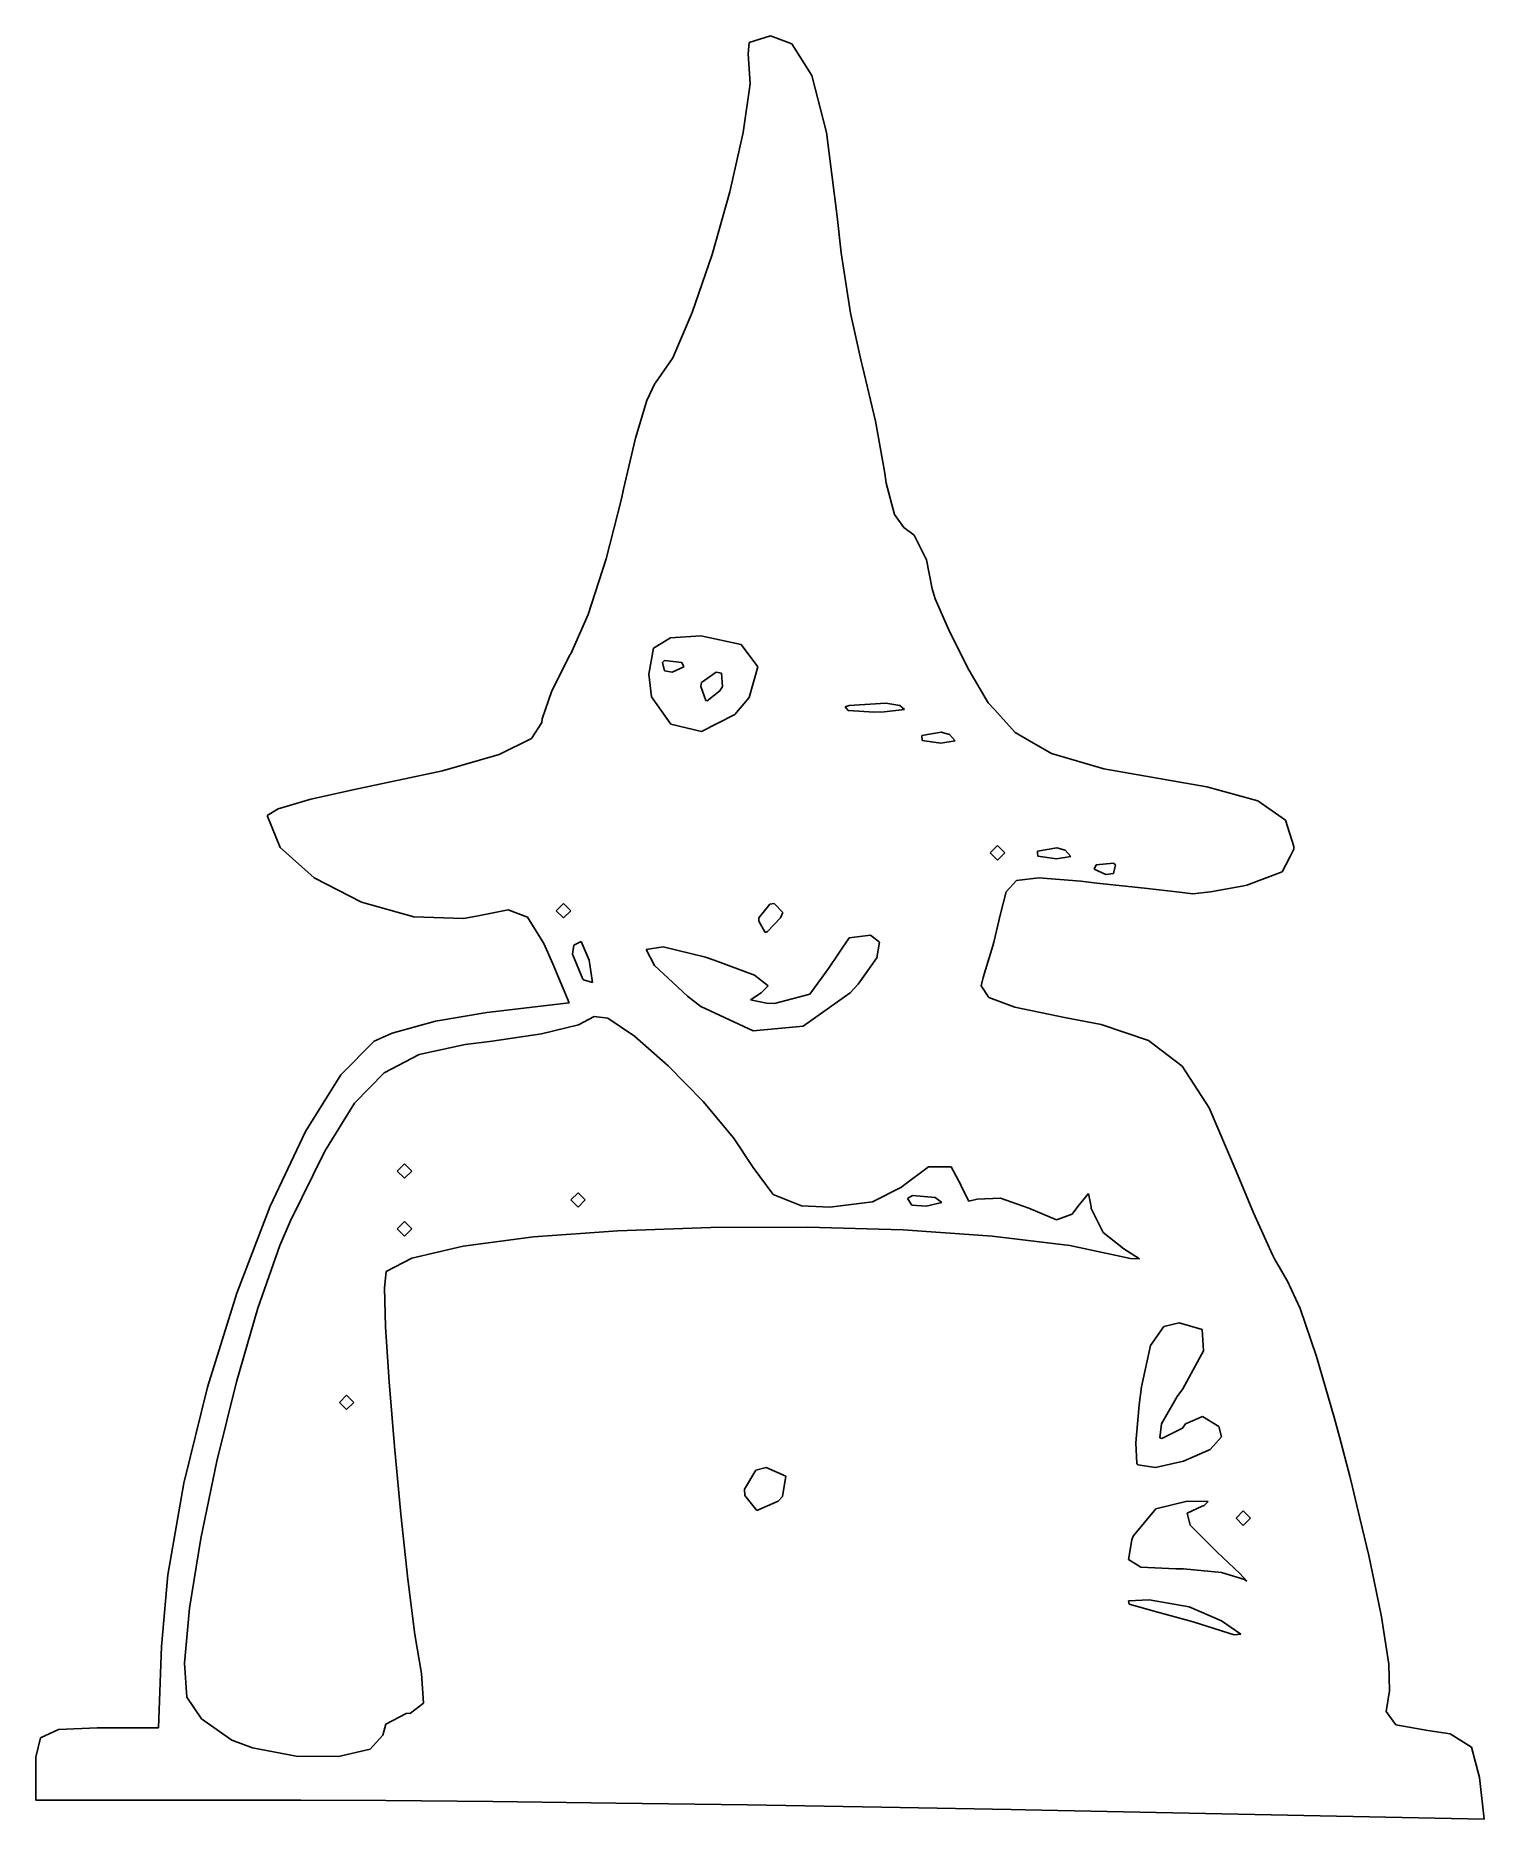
# Model space of a CAD drawing. Extents: x 87 to 114.2, y -103.1 to -96.6.
# Drawn here: x 87 to 91.007, y -102.533 to -97.6 of the extents above.
import ezdxf

# ---------------------------------------------------------------- set-up
doc = ezdxf.new("R2010")
doc.units = 0
doc.layers.add('BLACK', color=7, linetype='CONTINUOUS')

msp = doc.modelspace()

# ---------------------------------------------------------------- linework, layer by layer
at = {"layer": 'BLACK', "linetype": 'CONTINUOUS'}
for p, q in [((88.9709, -97.6506), (88.9736, -97.6193)), ((88.9736, -97.6193), (89.0326, -97.6)), ((89.0326, -97.6), (89.0915, -97.6227)), ((89.0915, -97.6227), (89.1464, -97.7102)), ((88.9758, -97.7332), (88.9709, -97.6506)), ((89.1464, -97.7102), (89.1875, -97.8678)), ((88.9566, -97.8677), (88.9758, -97.7332)), ((88.9195, -98.0322), (88.9566, -97.8677)), ((89.1875, -97.8678), (89.2164, -98.1)), ((88.8706, -98.2054), (88.9195, -98.0322)), ((89.2164, -98.1), (89.2274, -98.201)), ((88.816, -98.3655), (88.8706, -98.2054)), ((89.2274, -98.201), (89.2533, -98.3673)), ((88.7619, -98.4909), (88.816, -98.3655)), ((89.2533, -98.3673), (89.2827, -98.5)), ((88.7143, -98.5601), (88.7619, -98.4909)), ((89.2827, -98.5), (89.2869, -98.5154)), ((88.7123, -98.5616), (88.7143, -98.5601)), ((89.2869, -98.5154), (89.3227, -98.6666)), ((88.6593, -98.7132), (88.6903, -98.6086)), ((88.6903, -98.6086), (88.7123, -98.5616)), ((89.3227, -98.6666), (89.3483, -98.81)), ((88.6255, -98.8544), (88.6593, -98.7132)), ((88.6199, -98.8806), (88.6255, -98.8544)), ((89.3483, -98.81), (89.3525, -98.8372)), ((89.3525, -98.8372), (89.3755, -98.9247)), ((88.578, -99.0471), (88.6199, -98.8806)), ((89.3755, -98.9247), (89.4015, -98.96)), ((89.4015, -98.96), (89.4298, -98.981)), ((89.4298, -98.981), (89.4638, -99.0496)), ((88.5278, -99.2009), (88.578, -99.0471)), ((89.4638, -99.0496), (89.4792, -99.1302)), ((89.4792, -99.1302), (89.4875, -99.1578)), ((88.4798, -99.3093), (88.5278, -99.2009)), ((89.4875, -99.1578), (89.5244, -99.2413)), ((89.5244, -99.2413), (89.5763, -99.3452)), ((88.7087, -99.2943), (88.696, -99.3663)), ((88.7557, -99.265), (88.7087, -99.2943)), ((88.8395, -99.26), (88.7557, -99.265)), ((88.951, -99.2836), (88.8395, -99.26)), ((88.9976, -99.3452), (88.951, -99.2836)), ((88.4273, -99.4117), (88.4787, -99.3112)), ((88.4787, -99.3112), (88.4798, -99.3093)), ((88.7333, -99.3333), (88.7392, -99.3285)), ((88.7388, -99.3571), (88.7333, -99.3333)), ((88.7392, -99.3285), (88.7867, -99.3333)), ((88.7929, -99.3454), (88.76, -99.36)), ((88.7867, -99.3333), (88.7929, -99.3454)), ((88.9731, -99.4308), (88.9976, -99.3452)), ((89.5763, -99.3452), (89.5807, -99.3541)), ((88.696, -99.3663), (88.7034, -99.4283)), ((88.76, -99.36), (88.7388, -99.3571)), ((88.84, -99.4), (88.8416, -99.389)), ((88.8416, -99.389), (88.8824, -99.36)), ((88.8824, -99.36), (88.8968, -99.3631)), ((88.8968, -99.3631), (88.9, -99.4)), ((89.5807, -99.3541), (89.6341, -99.4447)), ((88.4009, -99.4893), (88.4273, -99.4117)), ((88.7034, -99.4283), (88.7569, -99.504)), ((88.8536, -99.439), (88.84, -99.4)), ((88.8576, -99.44), (88.8536, -99.439)), ((88.8918, -99.412), (88.8576, -99.44)), ((88.9, -99.4), (88.8918, -99.412)), ((88.9336, -99.4773), (88.9731, -99.4308)), ((89.3514, -99.4462), (89.25, -99.4524)), ((89.39, -99.4524), (89.3514, -99.4462)), ((89.6341, -99.4447), (89.6516, -99.464)), ((88.4, -99.4992), (88.4009, -99.4893)), ((88.8417, -99.5241), (88.9336, -99.4773)), ((89.25, -99.4524), (89.2387, -99.4562)), ((89.2387, -99.4562), (89.2472, -99.4665)), ((89.2472, -99.4665), (89.32, -99.4707)), ((89.32, -99.4707), (89.3471, -99.4703)), ((89.3471, -99.4703), (89.4025, -99.464)), ((89.4025, -99.464), (89.39, -99.4524)), ((89.6516, -99.464), (89.7089, -99.5274)), ((88.2819, -99.5883), (88.3715, -99.5442)), ((88.3715, -99.5442), (88.4, -99.4992)), ((88.7569, -99.504), (88.8417, -99.5241)), ((89.5044, -99.5263), (89.4508, -99.5358)), ((89.4508, -99.5358), (89.4515, -99.5495)), ((89.5275, -99.5327), (89.5044, -99.5263)), ((89.5427, -99.5504), (89.5275, -99.5327)), ((89.7089, -99.5274), (89.7491, -99.5504)), ((88.1249, -99.6335), (88.2819, -99.5883)), ((89.4515, -99.5495), (89.5033, -99.5568)), ((89.5033, -99.5568), (89.5427, -99.5504)), ((89.7491, -99.5504), (89.8095, -99.5851)), ((89.8095, -99.5851), (89.9538, -99.6273)), ((87.8944, -99.6822), (88.1249, -99.6335)), ((89.9538, -99.6273), (90.16, -99.6637)), ((87.7612, -99.7112), (87.89, -99.6831)), ((87.89, -99.6831), (87.8944, -99.6822)), ((90.16, -99.6637), (90.2392, -99.6772)), ((90.2392, -99.6772), (90.3802, -99.7164)), ((87.64, -99.7563), (87.671, -99.738)), ((87.671, -99.738), (87.7612, -99.7112)), ((90.3802, -99.7164), (90.4569, -99.7694)), ((87.6763, -99.8453), (87.64, -99.7563)), ((90.4569, -99.7694), (90.48, -99.8424)), ((89.66, -99.84), (89.64, -99.86)), ((89.68, -99.86), (89.66, -99.84)), ((90.48, -99.8424), (90.4798, -99.8503)), ((87.7706, -99.9288), (87.6763, -99.8453)), ((89.64, -99.86), (89.66, -99.88)), ((89.66, -99.88), (89.68, -99.86)), ((89.8244, -99.8463), (89.7708, -99.8558)), ((89.7708, -99.8558), (89.771, -99.86)), ((89.771, -99.86), (89.7715, -99.8695)), ((89.7715, -99.8695), (89.8233, -99.8768)), ((89.8233, -99.8768), (89.8627, -99.8704)), ((89.8475, -99.8527), (89.8244, -99.8463)), ((89.8627, -99.8704), (89.8475, -99.8527)), ((89.9808, -99.8885), (89.9333, -99.8933)), ((89.9867, -99.8933), (89.9808, -99.8885)), ((90.4692, -99.8704), (90.4572, -99.8933)), ((90.4798, -99.8503), (90.4692, -99.8704)), ((87.9011, -99.9963), (87.7706, -99.9288)), ((89.7125, -99.9369), (89.6837, -99.9679)), ((89.7747, -99.9294), (89.7125, -99.9369)), ((89.8906, -99.9387), (89.7747, -99.9294)), ((89.9353, -99.9435), (89.8906, -99.9387)), ((89.9333, -99.8933), (89.9271, -99.9054)), ((89.9271, -99.9054), (89.96, -99.92)), ((89.96, -99.92), (89.9812, -99.9171)), ((89.9812, -99.9171), (89.9867, -99.8933)), ((90.4472, -99.9124), (90.35, -99.9494)), ((90.4572, -99.8933), (90.4472, -99.9124)), ((89.6837, -99.9679), (89.6691, -100.025)), ((90.067, -99.9579), (89.9353, -99.9435)), ((90.1635, -99.9688), (90.067, -99.9579)), ((90.2, -99.9733), (90.1635, -99.9688)), ((90.2491, -99.9683), (90.2, -99.9733)), ((90.3414, -99.9513), (90.2491, -99.9683)), ((90.35, -99.9494), (90.3414, -99.9513)), ((88.046, -100.037), (87.9011, -99.9963)), ((88.1835, -100.042), (88.046, -100.037)), ((88.219, -100.035), (88.1835, -100.042)), ((88.3065, -100.018), (88.219, -100.035)), ((88.3606, -100.038), (88.3065, -100.018)), ((88.4057, -100.111), (88.3606, -100.038)), ((88.46, -100), (88.44, -100.02)), ((88.44, -100.02), (88.46, -100.04)), ((88.48, -100.02), (88.46, -100)), ((88.46, -100.04), (88.48, -100.02)), ((89.016, -100.02), (89, -100.04)), ((89, -100.04), (89.0005, -100.049)), ((89.0308, -100.002), (89.016, -100.02)), ((89.0241, -100.078), (89.06, -100.04)), ((89.0424, -100), (89.0308, -100.002)), ((89.0663, -100.025), (89.0424, -100)), ((89.06, -100.04), (89.0663, -100.025)), ((89.6681, -100.029), (89.6496, -100.107)), ((89.6691, -100.025), (89.6681, -100.029)), ((89.0005, -100.049), (89.0176, -100.08)), ((89.0176, -100.08), (89.0241, -100.078)), ((89.3086, -100.088), (89.2497, -100.095)), ((89.3339, -100.107), (89.3086, -100.088)), ((88.4304, -100.167), (88.4057, -100.111)), ((88.4885, -100.115), (88.4851, -100.14)), ((88.5091, -100.105), (88.4885, -100.115)), ((88.5308, -100.157), (88.5091, -100.105)), ((88.7351, -100.12), (88.6886, -100.127)), ((88.6886, -100.127), (88.7117, -100.172)), ((88.8522, -100.149), (88.7351, -100.12)), ((89.2497, -100.095), (89.1927, -100.18)), ((89.3266, -100.15), (89.3339, -100.107)), ((89.6473, -100.117), (89.6203, -100.205)), ((89.6496, -100.107), (89.6473, -100.117)), ((88.4759, -100.275), (88.4304, -100.167)), ((88.4851, -100.14), (88.5133, -100.209)), ((88.5398, -100.219), (88.5308, -100.157)), ((88.7117, -100.172), (88.7622, -100.219)), ((88.8763, -100.157), (88.8522, -100.149)), ((88.9878, -100.198), (88.8763, -100.157)), ((89.1927, -100.18), (89.1409, -100.251)), ((89.2749, -100.223), (89.3266, -100.15)), ((88.5133, -100.209), (88.5151, -100.211)), ((88.5151, -100.211), (88.5398, -100.219)), ((88.7622, -100.219), (88.8031, -100.256)), ((89.0259, -100.228), (88.9878, -100.198)), ((89.0063, -100.247), (89.0259, -100.228)), ((89.2531, -100.247), (89.2749, -100.223)), ((89.6203, -100.205), (89.6154, -100.228)), ((89.6154, -100.228), (89.6364, -100.26)), ((88.2479, -100.302), (88.4759, -100.275)), ((88.8031, -100.256), (88.8394, -100.285)), ((88.8394, -100.285), (88.9845, -100.352)), ((88.9767, -100.267), (89.0063, -100.247)), ((89.0216, -100.276), (88.9767, -100.267)), ((89.0436, -100.277), (89.0216, -100.276)), ((89.1409, -100.251), (89.0436, -100.277)), ((89.1227, -100.339), (89.2531, -100.247)), ((89.6364, -100.26), (89.7085, -100.287)), ((89.7085, -100.287), (89.8459, -100.315)), ((87.9862, -100.359), (88.1061, -100.326)), ((88.1061, -100.326), (88.2479, -100.302)), ((88.5009, -100.336), (88.3987, -100.361)), ((88.5443, -100.313), (88.5009, -100.336)), ((88.5825, -100.317), (88.5443, -100.313)), ((88.656, -100.367), (88.5825, -100.317)), ((89.8459, -100.315), (89.9473, -100.335)), ((89.9473, -100.335), (90.0781, -100.379)), ((87.8436, -100.474), (87.936, -100.381)), ((87.936, -100.381), (87.9862, -100.359)), ((88.2625, -100.381), (88.1879, -100.39)), ((88.3987, -100.361), (88.2625, -100.381)), ((88.749, -100.449), (88.656, -100.367)), ((88.9845, -100.352), (89.1227, -100.339)), ((90.0781, -100.379), (90.1713, -100.45)), ((88.0611, -100.418), (87.9639, -100.468)), ((88.1879, -100.39), (88.0611, -100.418)), ((87.746, -100.631), (87.8436, -100.474)), ((87.9639, -100.468), (87.8818, -100.552)), ((88.8457, -100.548), (88.749, -100.449)), ((90.1713, -100.45), (90.2457, -100.565)), ((87.8818, -100.552), (87.8001, -100.685)), ((88.9304, -100.648), (88.8457, -100.548)), ((90.2457, -100.565), (90.3205, -100.74)), ((87.6486, -100.837), (87.746, -100.631)), ((88.9842, -100.73), (88.9304, -100.648)), ((87.8001, -100.685), (87.7039, -100.88)), ((88, -100.74), (88.02, -100.72)), ((88.02, -100.72), (88.04, -100.74)), ((89.0394, -100.805), (88.9842, -100.73)), ((89.4696, -100.728), (89.4, -100.78)), ((89.5318, -100.728), (89.4696, -100.728)), ((89.56, -100.78), (89.5318, -100.728)), ((88.02, -100.76), (88, -100.74)), ((88.04, -100.74), (88.02, -100.76)), ((89.4, -100.78), (89.3951, -100.785)), ((89.56, -100.782), (89.56, -100.78)), ((90.3205, -100.74), (90.3678, -100.856)), ((88.48, -100.82), (88.5, -100.8)), ((88.5, -100.84), (88.48, -100.82)), ((88.5, -100.8), (88.52, -100.82)), ((88.52, -100.82), (88.5, -100.84)), ((89.1183, -100.836), (89.0394, -100.805)), ((89.3147, -100.825), (89.1961, -100.84)), ((89.3951, -100.785), (89.3147, -100.825)), ((89.4108, -100.816), (89.425, -100.808)), ((89.4228, -100.834), (89.4108, -100.816)), ((89.425, -100.808), (89.4875, -100.813)), ((89.506, -100.827), (89.4633, -100.837)), ((89.4875, -100.813), (89.506, -100.827)), ((89.5808, -100.823), (89.56, -100.782)), ((89.6038, -100.818), (89.5808, -100.823)), ((89.668, -100.815), (89.6038, -100.818)), ((89.7464, -100.843), (89.668, -100.815)), ((89.9118, -100.802), (89.882, -100.838)), ((89.9193, -100.839), (89.9118, -100.802)), ((87.5565, -101.078), (87.6486, -100.837)), ((89.1961, -100.84), (89.1183, -100.836)), ((89.4633, -100.837), (89.4228, -100.834)), ((89.8233, -100.875), (89.7464, -100.843)), ((89.8667, -100.859), (89.8233, -100.875)), ((89.882, -100.838), (89.8667, -100.859)), ((89.9194, -100.844), (89.9193, -100.839)), ((89.952, -100.91), (89.9194, -100.844)), ((90.3678, -100.856), (90.4208, -100.972)), ((87.7039, -100.88), (87.6754, -100.946)), ((88, -100.9), (88.02, -100.88)), ((88.02, -100.92), (88, -100.9)), ((88.02, -100.88), (88.04, -100.9)), ((88.04, -100.9), (88.02, -100.92)), ((88.1823, -100.948), (88.3768, -100.922)), ((88.3768, -100.922), (88.6097, -100.905)), ((88.6097, -100.905), (88.8672, -100.896)), ((88.8672, -100.896), (89.1351, -100.895)), ((89.1351, -100.895), (89.3992, -100.903)), ((89.3992, -100.903), (89.6455, -100.92)), ((89.6455, -100.92), (89.8599, -100.946)), ((90.01, -100.955), (89.952, -100.91)), ((87.6754, -100.946), (87.6145, -101.119)), ((88.0406, -100.981), (88.1823, -100.948)), ((89.8599, -100.946), (90.0283, -100.982)), ((90.0526, -100.983), (90.01, -100.955)), ((90.4208, -100.972), (90.4266, -100.983)), ((87.9645, -101.063), (87.969, -101.018)), ((87.969, -101.018), (88.0406, -100.981)), ((90.0283, -100.982), (90.0526, -100.983)), ((90.4266, -100.983), (90.459, -101.04)), ((87.9678, -101.171), (87.9645, -101.063)), ((90.459, -101.04), (90.4609, -101.043)), ((90.4609, -101.043), (90.497, -101.12)), ((87.4751, -101.338), (87.5565, -101.078)), ((87.6145, -101.119), (87.5552, -101.323)), ((90.497, -101.12), (90.5425, -101.253)), ((87.9776, -101.323), (87.9678, -101.171)), ((90.1198, -101.17), (90.0832, -101.223)), ((90.1625, -101.16), (90.1198, -101.17)), ((90.2266, -101.178), (90.1625, -101.16)), ((90.0832, -101.223), (90.0583, -101.337)), ((90.23, -101.237), (90.2266, -101.178)), ((90.1725, -101.342), (90.23, -101.237)), ((90.5425, -101.253), (90.5924, -101.424)), ((87.5552, -101.323), (87.5013, -101.542)), ((87.9921, -101.502), (87.9776, -101.323)), ((87.4096, -101.603), (87.4751, -101.338)), ((87.84, -101.38), (87.86, -101.36)), ((87.86, -101.36), (87.88, -101.38)), ((90.0583, -101.337), (90.0516, -101.387)), ((90.1134, -101.439), (90.1573, -101.364)), ((90.1573, -101.364), (90.1725, -101.342)), ((87.86, -101.4), (87.84, -101.38)), ((87.88, -101.38), (87.86, -101.4)), ((90.0516, -101.387), (90.0427, -101.492)), ((90.2269, -101.419), (90.1804, -101.439)), ((90.2722, -101.447), (90.2269, -101.419)), ((90.1093, -101.478), (90.1134, -101.439)), ((90.1717, -101.451), (90.1149, -101.48)), ((90.1804, -101.439), (90.1717, -101.451)), ((90.28, -101.475), (90.2722, -101.447)), ((90.5924, -101.424), (90.6056, -101.475)), ((88.0098, -101.689), (87.9921, -101.502)), ((90.0427, -101.492), (90.0458, -101.549)), ((90.1149, -101.48), (90.1093, -101.478)), ((90.175, -101.542), (90.2479, -101.51)), ((90.2479, -101.51), (90.28, -101.475)), ((90.6056, -101.475), (90.6344, -101.584)), ((87.5013, -101.542), (87.4568, -101.756)), ((88.992, -101.567), (88.96, -101.62)), ((89.02, -101.56), (88.992, -101.567)), ((89.0751, -101.584), (89.02, -101.56)), ((90.0458, -101.549), (90.0483, -101.553)), ((90.0483, -101.553), (90.0967, -101.56)), ((90.0967, -101.56), (90.175, -101.542)), ((87.3651, -101.857), (87.4096, -101.603)), ((89.0652, -101.64), (89.0751, -101.584)), ((90.6344, -101.584), (90.6422, -101.614)), ((90.6422, -101.614), (90.6626, -101.7)), ((88.96, -101.62), (88.9613, -101.637)), ((88.9613, -101.637), (88.9948, -101.679)), ((88.9948, -101.679), (89.0533, -101.653)), ((89.0533, -101.653), (89.0652, -101.64)), ((90.1843, -101.653), (90.0983, -101.674)), ((90.2429, -101.654), (90.1843, -101.653)), ((90.1848, -101.686), (90.226, -101.667)), ((90.226, -101.667), (90.2321, -101.665)), ((90.2321, -101.665), (90.2429, -101.654)), ((88.0293, -101.869), (88.0098, -101.689)), ((90.0983, -101.674), (90.0356, -101.75)), ((90.1933, -101.719), (90.1848, -101.686)), ((90.34, -101.68), (90.32, -101.7)), ((90.32, -101.7), (90.34, -101.72)), ((90.36, -101.7), (90.34, -101.68)), ((90.34, -101.72), (90.36, -101.7)), ((90.6626, -101.7), (90.687, -101.803)), ((87.4568, -101.756), (87.4256, -101.949)), ((90.032, -101.76), (90.0222, -101.814)), ((90.0356, -101.75), (90.032, -101.76)), ((90.2572, -101.784), (90.1933, -101.719)), ((90.0222, -101.814), (90.0567, -101.836)), ((90.2676, -101.794), (90.2572, -101.784)), ((90.3302, -101.853), (90.2676, -101.794)), ((90.687, -101.803), (90.7017, -101.874)), ((87.3479, -102.055), (87.3651, -101.857)), ((90.0567, -101.836), (90.1533, -101.84)), ((90.1533, -101.84), (90.1749, -101.84)), ((90.1749, -101.84), (90.2801, -101.85)), ((90.2801, -101.85), (90.3436, -101.87)), ((90.3499, -101.874), (90.3302, -101.853)), ((88.0489, -102.022), (88.0293, -101.869)), ((90.3436, -101.87), (90.3499, -101.874)), ((90.7017, -101.874), (90.722, -101.973)), ((87.4256, -101.949), (87.4115, -102.101)), ((90.08, -101.926), (90.0225, -101.929)), ((90.0225, -101.929), (90.0242, -101.938)), ((90.0242, -101.938), (90.1, -101.959)), ((90.19, -101.945), (90.08, -101.926)), ((90.1, -101.959), (90.2015, -101.987)), ((90.28, -101.984), (90.19, -101.945)), ((90.2015, -101.987), (90.3, -102.018)), ((90.3332, -102.021), (90.28, -101.984)), ((90.722, -101.973), (90.7297, -102.021)), ((87.34, -102.28), (87.3479, -102.055)), ((88.0668, -102.13), (88.0489, -102.022)), ((90.3, -102.018), (90.3149, -102.023)), ((90.3149, -102.023), (90.3332, -102.021)), ((90.7297, -102.021), (90.7427, -102.104)), ((87.4115, -102.101), (87.4185, -102.195)), ((90.7427, -102.104), (90.7441, -102.178)), ((88.0722, -102.212), (88.0668, -102.13)), ((87.4185, -102.195), (87.4588, -102.255)), ((90.7441, -102.178), (90.7353, -102.235)), ((87.4588, -102.255), (87.5427, -102.314)), ((87.9687, -102.27), (88.0247, -102.24)), ((88.0247, -102.24), (88.0366, -102.239)), ((88.0366, -102.239), (88.0722, -102.212)), ((90.7353, -102.235), (90.7623, -102.272)), ((87.0003, -102.361), (87.0136, -102.308)), ((87.0136, -102.308), (87.0629, -102.285)), ((87.0629, -102.285), (87.17, -102.28)), ((87.17, -102.28), (87.34, -102.28)), ((87.9252, -102.339), (87.96, -102.3)), ((87.96, -102.3), (87.9687, -102.27)), ((90.7623, -102.272), (90.8499, -102.287)), ((90.8499, -102.287), (90.9122, -102.297)), ((90.9122, -102.297), (90.971, -102.333)), ((87.5427, -102.314), (87.6001, -102.335)), ((87.6001, -102.335), (87.7207, -102.358)), ((87.7207, -102.358), (87.8373, -102.359)), ((87.8373, -102.359), (87.9252, -102.339)), ((90.971, -102.333), (90.9933, -102.417)), ((87, -102.38), (87.0003, -102.361)), ((87, -102.48), (87, -102.38)), ((90.9933, -102.417), (91.0066, -102.533)), ((87.7335, -102.48), (87, -102.48)), ((87.9684, -102.481), (87.7335, -102.48)), ((88.2648, -102.484), (87.9684, -102.481)), ((88.6044, -102.488), (88.2648, -102.484)), ((88.9688, -102.493), (88.6044, -102.488)), ((89.3394, -102.499), (88.9688, -102.493)), ((89.6979, -102.506), (89.3394, -102.499)), ((89.7368, -102.507), (89.6979, -102.506)), ((91.0066, -102.533), (89.7368, -102.507))]:
    msp.add_line(p, q, dxfattribs=at)

doc.saveas('drawing.dxf')
